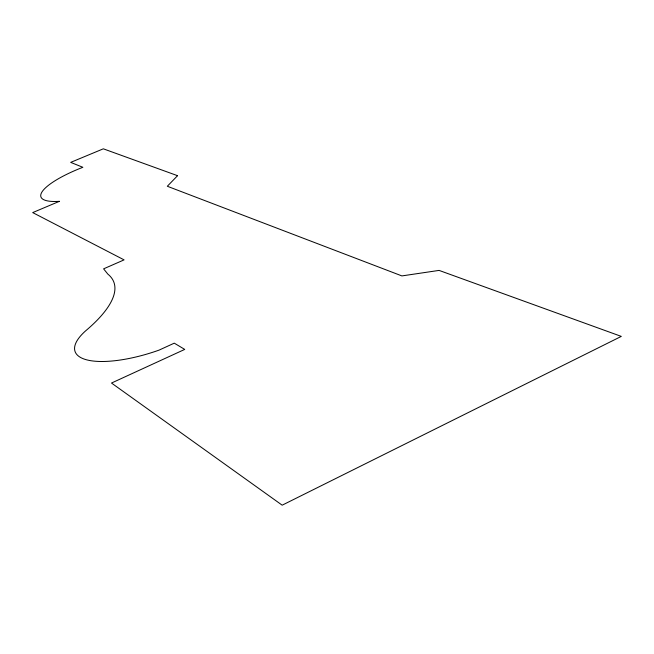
<?xml version="1.0" encoding="UTF-8"?>
<svg xmlns="http://www.w3.org/2000/svg" width="654" height="654" viewBox="0 0 654 654"><rect width="100%" height="100%" fill="white"/><g stroke="black" fill="none" stroke-linecap="round" stroke-linejoin="round"><path stroke-width="0.98" d="M177.545 175.689L167.326 186.259L401.899 275.914L439.079 270.404L621.3 336.393L282.176 505.182L111.499 383.048L184.73 349.408L174.275 343.162L159.061 350.119A76.763 25.849 -18.8 0 1 86.761 359.855A76.763 25.849 -18.8 0 1 85.551 330.916A177.831 54.266 -20.8 0 0 107.853 274.124L103.602 268.843L124.088 259.875L32.7 212.591L59.432 201.318A59.171 14.789 -18.7 0 1 42.322 191.442A59.171 14.789 -18.7 0 1 82.87 167.293L70.689 162.38L103.332 148.818L177.545 175.689"/></g></svg>
